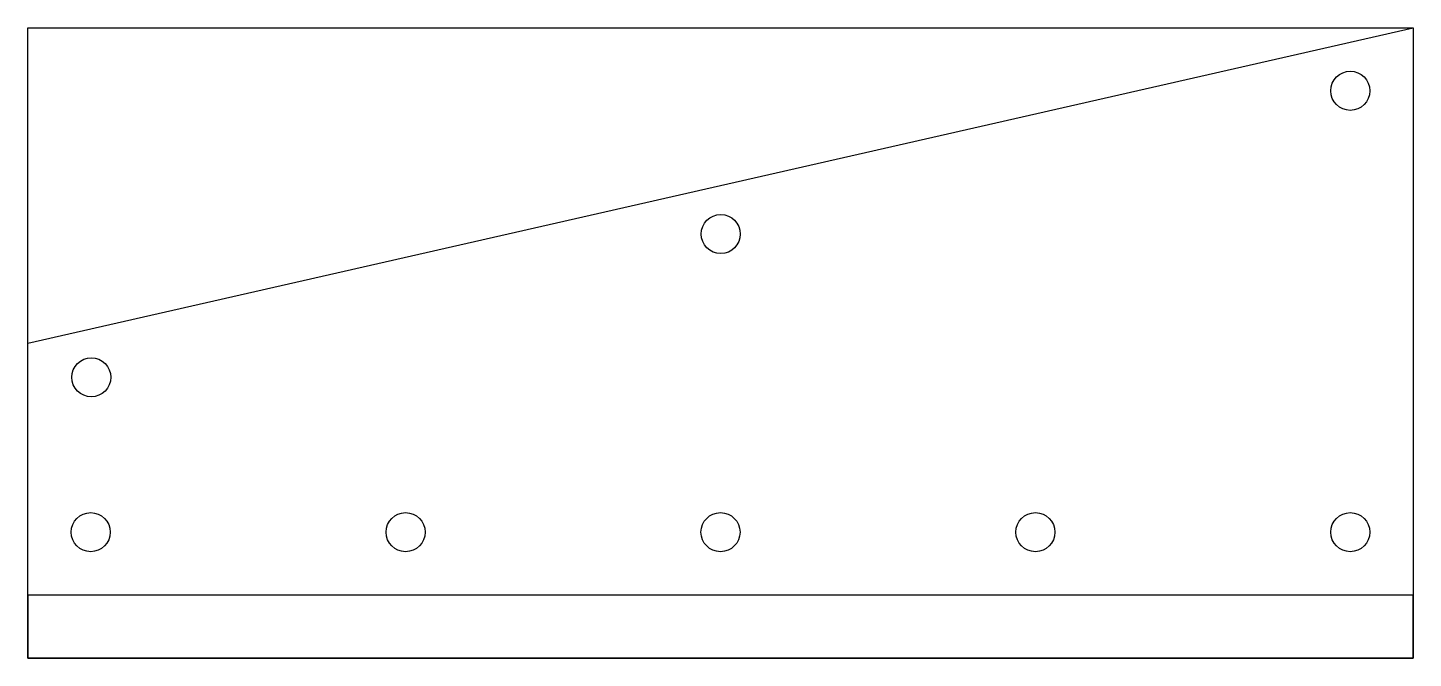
# Model space of a CAD drawing. Header units: millimetres. Extents: x -110 to 0, y 0 to 50.
import ezdxf

# ---------------------------------------------------------------- set-up
doc = ezdxf.new("R2010")
doc.units = ezdxf.units.MM
doc.layers.get('0').update_dxf_attribs({"linetype": 'CONTINUOUS'})

msp = doc.modelspace()

# ---------------------------------------------------------------- linework, layer by layer
msp.add_line((-110, 25), (0, 50))
for points in [[(0, 0), (-110, 0), (-110, 50), (0, 50)], [(-110, 0), (0, 0), (0, 5), (-110, 5)]]:
    msp.add_lwpolyline(points, close=True)
for centre in [(-5, 45), (-54.98, 33.64), (-104.95, 22.28), (-105, 10), (-80, 10), (-55, 10), (-30, 10), (-5, 10)]:
    msp.add_circle(centre, 1.55)

doc.saveas('drawing.dxf')
